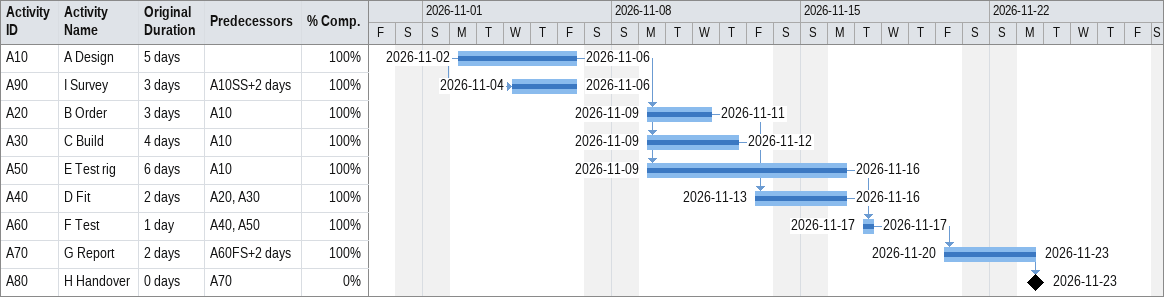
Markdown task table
| ID | Task | Original duration | Start | Finish | Predecessors | % complete |
|---|---|---|---|---|---|---|
| A10 | A Design | 5d | 2026-11-02 | 2026-11-06 |  | 100 |
| A90 | I Survey | 3d | 2026-11-04 | 2026-11-06 | A10SS+2d | 100 |
| A20 | B Order | 3d | 2026-11-09 | 2026-11-11 | A10 | 100 |
| A30 | C Build | 4d | 2026-11-09 | 2026-11-12 | A10 | 100 |
| A50 | E Test rig | 6d | 2026-11-09 | 2026-11-16 | A10 | 100 |
| A40 | D Fit | 2d | 2026-11-13 | 2026-11-16 | A20, A30 | 100 |
| A60 | F Test | 1d | 2026-11-17 | 2026-11-17 | A40, A50 | 100 |
| A70 | G Report | 2d | 2026-11-20 | 2026-11-23 | A60FS+2d | 100 |
| A80 | H Handover | 0d | 2026-11-23 | 2026-11-23 | A70 | 0 |
